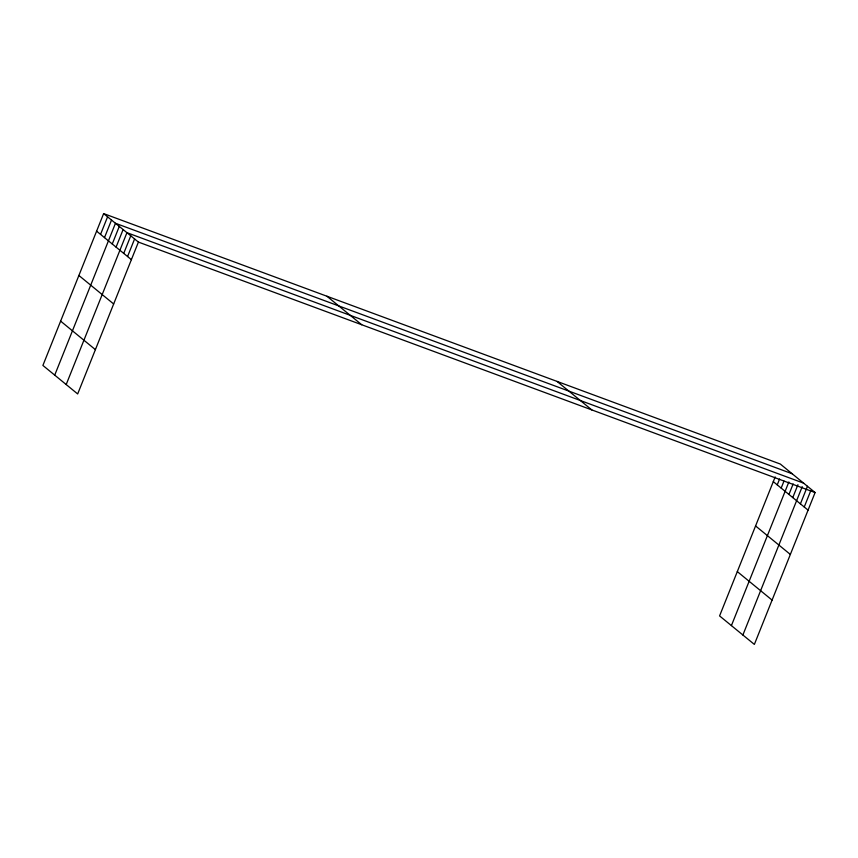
<?xml version="1.0" encoding="UTF-8"?>
<svg xmlns="http://www.w3.org/2000/svg" width="858" height="858" viewBox="0 0 858 858"><rect width="100%" height="100%" fill="white"/><g stroke="black" fill="none" stroke-linecap="round" stroke-linejoin="round"><path stroke-width="1.29" d="M103.636 213.588L42.9 365.444L77.67 393.951L138.417 242.085L103.636 213.588L780.33 464.049L815.1 492.556L754.364 644.412L719.583 615.915L775.171 476.941M100.547 234.395L107.582 216.817M104.494 237.623L111.519 220.045M54.719 375.139L115.465 223.273L792.149 473.745M112.259 243.994L119.283 226.415M116.087 247.125L123.112 229.547M66.195 384.545L126.941 232.679L803.624 483.151M123.734 253.4L130.759 235.821M127.563 256.531L134.588 238.953M777.241 484.856L779.579 479M781.177 488.084L783.987 481.059M731.413 625.6L788.867 481.949M788.942 494.455L793.157 483.912M792.771 497.586L797.929 484.706M742.889 635.006L802.219 486.668M800.417 503.861L807.453 486.282M804.246 506.992L810.81 490.594M138.417 242.085L815.1 492.556M773.294 481.628L808.075 510.135M755.576 525.943L790.347 554.44M557.014 381.402L591.795 409.899M737.312 571.6L772.082 600.096M326.941 296.235L361.722 324.742M96.611 231.167L131.381 259.663M78.882 275.472L113.664 303.979M60.628 321.128L95.399 349.635"/></g></svg>
